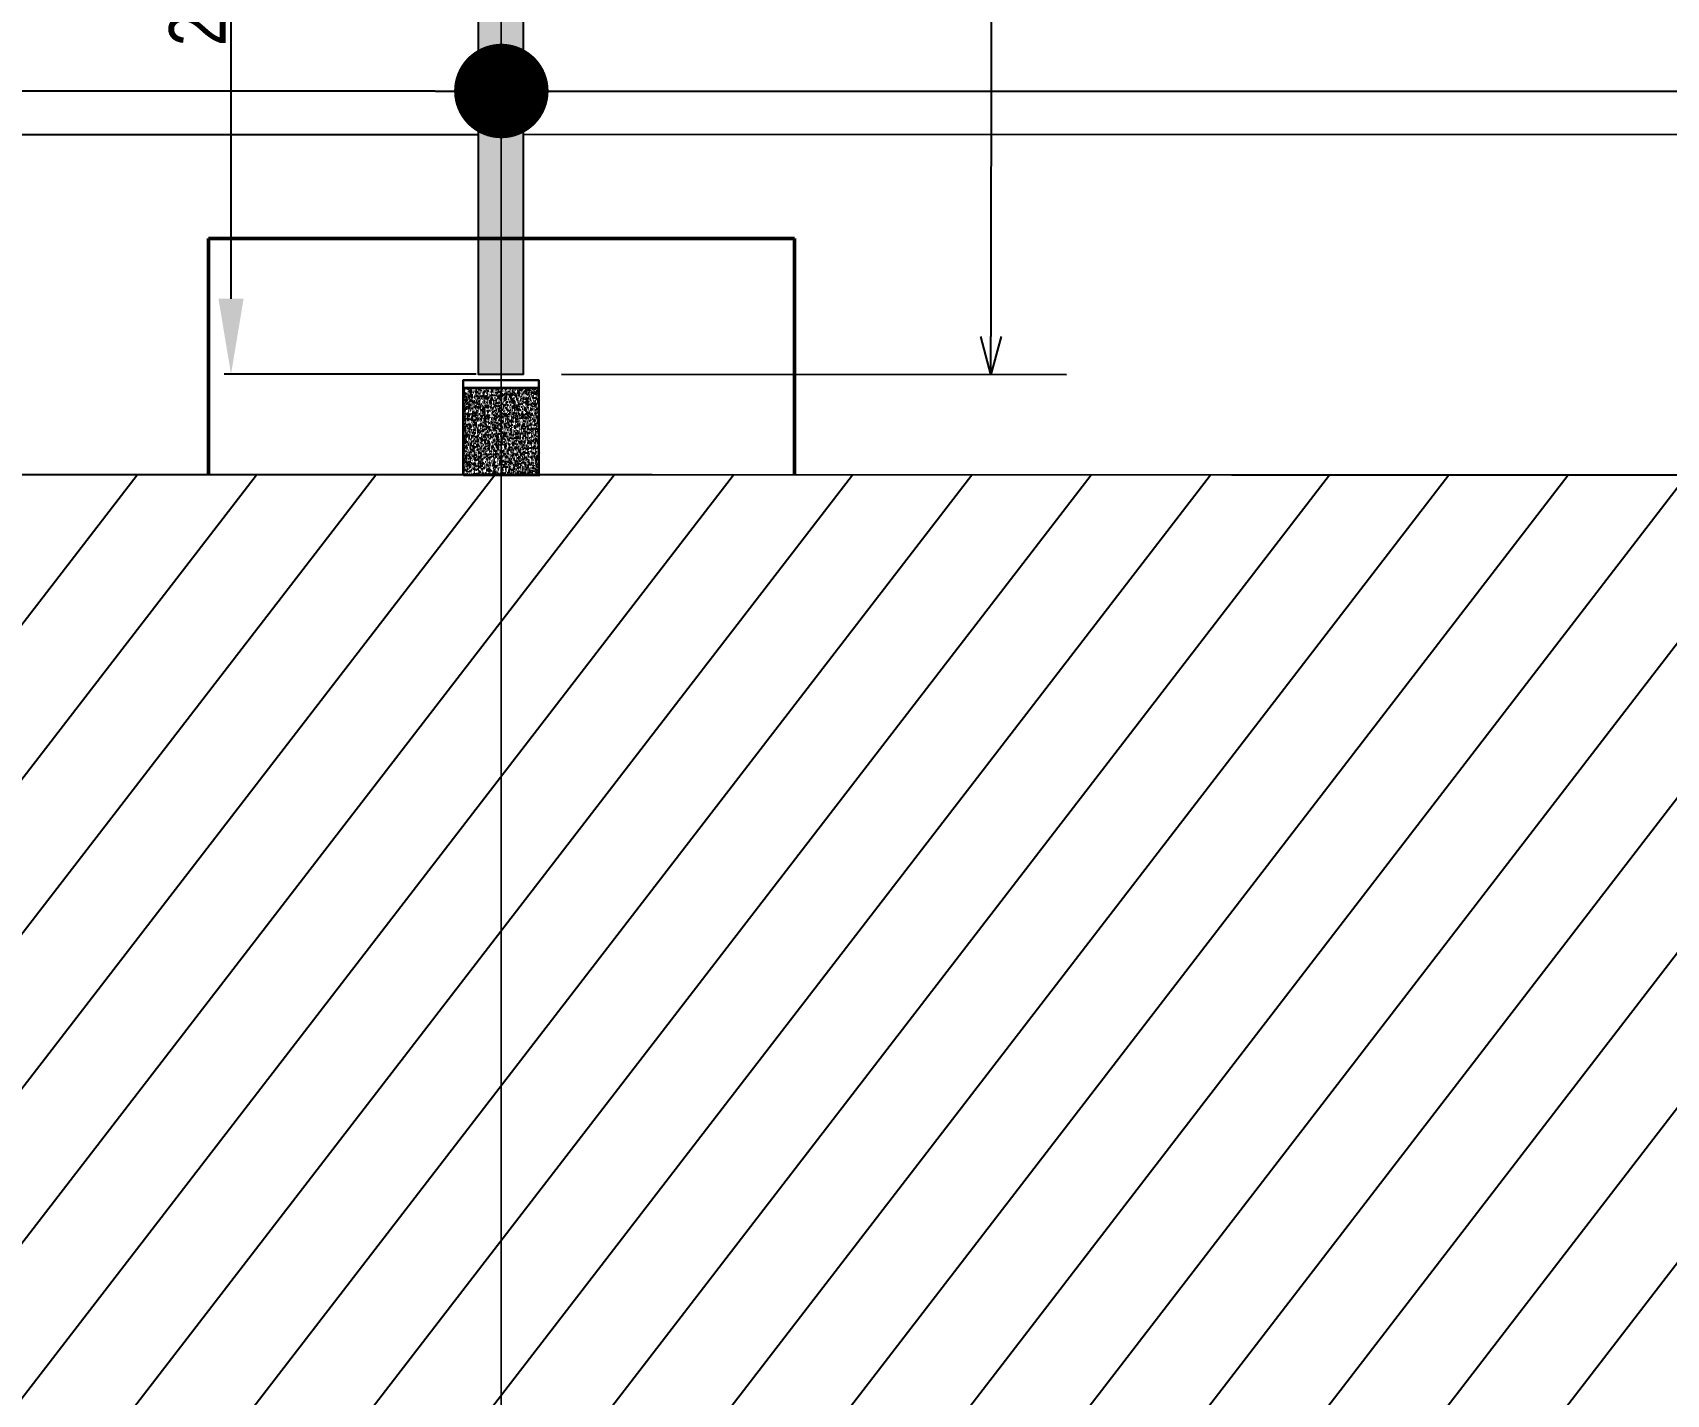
# Model space of a CAD drawing. Header units: centimetres. Extents: x -6122352 to 7132207, y -1694241 to 1947892.
# Drawn here: x 148881 to 153203, y -115435 to -111832 of the extents above; entities that cross this region are included whole.
import ezdxf

# ---------------------------------------------------------------- set-up
doc = ezdxf.new("R2010")
doc.units = ezdxf.units.CM
doc.header["$MEASUREMENT"] = 0
doc.header["$PDMODE"] = 66
doc.header["$PDSIZE"] = 100
doc.linetypes.add('2. HG-ST XR COL 3A (5V 7V 9V 11V - GF (4M & 5D-E)$0$HIDDEN', pattern=[0.375, 0.25, -0.125])
doc.linetypes.add('DASHED2', pattern=[0.375, 0.25, -0.125])
for name, color, linetype, lineweight in [('23585-XR-AR-DAMAC PLOT LIMITS$0$1-Mid units', 41, 'Continuous', 5), ('@ Foundations', 4, 'DASHED2', 50), ('A-ANNO-TEXT', 3, 'Continuous', 25), ('XR-AR-MID-SETTING OUT FOR MASTER$0$23585-XR-AR-MID-GROUND FLOOR$0$$A-GLAZ-WNDO', 232, 'Continuous', 9), ('XR-AR-MID-SETTING OUT FOR MASTER$0$23585-XR-AR-MID-GROUND FLOOR$0$A-GLAZ-SILL', 8, 'Continuous', 5), ('XR-AR-MID-SETTING OUT FOR MASTER$0$23585-XR-AR-MID-GROUND FLOOR$0$A-GLAZ-WNDO', 232, 'Continuous', 9), ('XR-AR-MID-SETTING OUT FOR MASTER$0$23585-XR-AR-MID-GROUND FLOOR$0$A-WALL', 7, 'Continuous', 30), ('XR-AR-MID-SETTING OUT FOR MASTER$0$23585-XR-AR-MID-GROUND FLOOR$0$S-COLS', 51, 'Continuous', 40)]:
    doc.layers.add(name, color=color, linetype=linetype, lineweight=lineweight)
for name, color, linetype in [('@MI-REF LAYER', 7, 'Continuous'), ('@MI-TYPE-02', 6, 'Continuous'), ('A-GLASS HATCH', 7, 'Continuous'), ('B_TH_8', 7, 'Continuous'), ('XR-AR-MID-SETTING OUT FOR MASTER$0$23585-XR-AR-MID-GROUND FLOOR$0$A-Flor-Strs', 1, 'Continuous'), ('XR-AR-MID-SETTING OUT FOR MASTER$0$23585-XR-AR-MID-GROUND FLOOR$0$GS-HATCH-FLOOR TILE', 251, 'Continuous')]:
    doc.layers.add(name, color=color, linetype=linetype)
doc.styles.add('JWC 1.50MM', font='GOTHIC.TTF', dxfattribs={"width": 0.8, "height": 1.5})
doc.styles.add('Schueco-BEMSTIL', font='isocpeur.ttf', dxfattribs={"width": 0.9})
doc.dimstyles.new('JWC - 1.5', dxfattribs={"dimtxt": 1.5, "dimasz": 2, "dimexe": 0.18, "dimexo": 0.06, "dimgap": 0.09, "dimtad": 1, "dimtoh": 1, "dimdec": 0, "dimzin": 0, "dimdsep": 46, "dimtxsty": 'JWC 1.50MM', "dimcen": 0.09, "dimclrd": 1, "dimclre": 1, "dimclrt": 2, "dimadec": 0, "dimazin": 0, "dimtfac": 1, "dimtdec": 0, "dimtofl": 0, "dimtmove": 0, "dimatfit": 3, "dimfxl": 30, "dimtolj": 1, "dimtzin": 0, "dimarcsym": 0})
doc.dimstyles.new('MI- JWC-TXT-2.5 MM', dxfattribs={"dimscale": 1.5, "dimtxt": 2.5, "dimasz": 1, "dimexe": 2, "dimexo": 1, "dimgap": 1, "dimtad": 1, "dimdec": 0, "dimdsep": 46, "dimtxsty": 'Schueco-BEMSTIL', "dimblk": 'OPEN30', "dimcen": 0, "dimdle": 2, "dimclrd": 140, "dimclre": 8, "dimclrt": 40, "dimadec": 0, "dimazin": 2, "dimtfac": 1, "dimtdec": 0, "dimtix": 1, "dimtmove": 2, "dimatfit": 3, "dimldrblk": 'OPEN', "dimfxl": 2, "dimlwd": -1, "dimlwe": -1, "dimarcsym": 0})

# ---------------------------------------------------------------- blocks, each defined once
blk = doc.blocks.new('23585-XR-AR-DAMAC PLOT LIMITS')
at = {"layer": '23585-XR-AR-DAMAC PLOT LIMITS$0$1-Mid units', "color": 251, "true_color": 0x636466}
for points in [[(496573.0906999996, 2768934.284700001), (496577.1442999998, 2768938.7085), (496594.8393000001, 2768922.494899999), (496590.7858999996, 2768918.0711)], [(496590.7858999996, 2768918.0711), (496586.7324999999, 2768913.647299999), (496569.0373, 2768929.861099999), (496573.0906999996, 2768934.284700001)]]:
    blk.add_lwpolyline(points, close=True, dxfattribs=at)
blk = doc.blocks.new('A$Cf093b529')
at = {"layer": 'A-ANNO-TEXT'}
blk.add_blockref('23585-XR-AR-DAMAC PLOT LIMITS', (-495391.9901121984, -2768603.441896566), dxfattribs=at)
blk = doc.blocks.new('_Dot')
at = {"color": 0, "linetype": 'ByBlock', "lineweight": -2}
blk.add_line((-0.5, 0), (-1, 0), dxfattribs=at)
at = {"color": 0, "linetype": 'ByBlock', "const_width": 0.5}
blk.add_lwpolyline([(-0.25, 0, 1), (0.25, 0, 1)], format="xyb", close=True, dxfattribs=at)
blk = doc.blocks.new('_Open30')
at = {"color": 0, "linetype": 'ByBlock', "lineweight": -2}
for p, q in [((-1, 0.26794919), (0, 0)), ((0, 0), (-1, -0.26794919)), ((0, 0), (-1, 0))]:
    blk.add_line(p, q, dxfattribs=at)
blk = doc.blocks.new('*D1489')
at = {"layer": '@MI-TYPE-02', "color": 8, "transparency": 16777216}
for p, q in [((381736.040557546, -233461.6231318685), (383072.386964252, -233462.0642530882)), ((381734.7513967346, -237648.5730893388), (383071.0048731645, -237649.0141798827))]:
    blk.add_line(p, q, dxfattribs=at)
at = {"layer": '@MI-TYPE-02', "color": 140, "transparency": 16777216}
blk.add_line((382872.3539656536, -233561.9982286507), (382871.0378935554, -237548.9481663415), dxfattribs=at)
at = {"layer": 'Defpoints', "color": 0, "transparency": 16777216}
for p in [(381636.0405629941, -233461.5901223738), (381634.7514021827, -237648.5400798442), (382871.0048840607, -237648.9481608934)]:
    blk.add_point(p, dxfattribs=at)
at = {"layer": '@MI-TYPE-02', "color": 140, "transparency": 16777216, "xscale": 100, "yscale": 100, "zscale": 100}
for p, rotation in [((382872.3869751483, -233461.9982340989), 89.98108695238069), ((382871.0048840607, -237648.9481608934), 269.9810869523807)]:
    blk.add_blockref('_Open30', p, dxfattribs=dict(at, rotation=rotation))
at = {"layer": '@MI-TYPE-02', "color": 40, "transparency": 16777216, "insert": (382646.6959418627, -235555.3989261332), "char_height": 250, "attachment_point": 5, "rotation": 89.98108695238068, "style": 'Schueco-BEMSTIL'}
blk.add_mtext('4187', dxfattribs=at)
blk = doc.blocks.new('_Open')
at = {"color": 0, "linetype": 'ByBlock', "lineweight": -2}
for p, q in [((-1, 0.1666666666666667), (0, 0)), ((-1, -0.1666666666666667), (0, 0)), ((0, 0), (-1, 0))]:
    blk.add_line(p, q, dxfattribs=at)
blk = doc.blocks.new('*D1561')
at = {"color": 1, "lineweight": -2, "transparency": 16777216}
for p, q in [((5492.176045886077, -6354.086290254599), (5265.41547682931, -6354.086290254599)), ((5283.41547682931, -8247.207837392027), (5283.41547682931, -6554.086290254599)), ((5931.531441085333, -8447.207837392027), (5265.41547682931, -8447.207837392027))]:
    blk.add_line(p, q, dxfattribs=at)
at = {"color": 1, "transparency": 16777216}
for points in [[(5250.082143495977, -6554.086290254599), (5316.748810162643, -6554.086290254599), (5283.41547682931, -6354.086290254599)], [(5250.082143495977, -8247.207837392027), (5316.748810162643, -8247.207837392027), (5283.41547682931, -8447.207837392027)]]:
    blk.add_solid(points, dxfattribs=at)
at = {"layer": 'Defpoints', "color": 0, "transparency": 16777216}
for p in [(5283.41547682931, -6354.086290254599), (5498.176045886077, -6354.086290254599), (5937.531441085333, -8447.207837392027)]:
    blk.add_point(p, dxfattribs=at)
at = {"color": 2, "transparency": 16777216, "insert": (5195.642533253509, -7400.647063823312), "char_height": 150, "attachment_point": 5, "rotation": 90, "style": 'JWC 1.50MM'}
blk.add_mtext('\\A1;2093', dxfattribs=at)
blk = doc.blocks.new('A$C32bc01fd')
at = {"layer": '@MI-REF LAYER'}
h = blk.add_hatch(dxfattribs=at)
h.set_pattern_fill('AR-CONC', color=256, scale=2)
h.set_pattern_definition([(49.99999999999999, (-104821.8991971443, 103939.9561371058), (14.34520365201507, -1.255042699651902), [1.5, -16.5]), (355, (-104821.8991971443, 103939.9561371058), (-2.77502667226, 15.04384267400024), [1.2, -13.2]), (100.45144446, (-104820.7037635243, 103939.8515502258), (11.57017693454224, 13.78879981937259), [1.274803839999999, -14.02284224]), (46.18420000000001, (-104821.8991971443, 103943.9561371058), (21.34482661343145, -3.310385615861531), [2.25, -24.75]), (96.63563549, (-104820.1204622443, 103943.6802709658), (18.69323891348457, 19.48237201549101), [1.91220684, -21.0342752]), (351.1841639899999, (-104821.8991971443, 103943.9561371058), (18.69323890109546, 19.4823720053998), [1.8, -19.80000002]), (21, (-104819.8991971443, 103942.9561371058), (11.93814104236923, -8.052377813306776), [1.5, -16.5]), (326.0000000000001, (-104819.8991971443, 103942.9561371058), (4.866306638431634, 14.50300090093706), [1.2, -13.2]), (71.45144474, (-104818.9043520643, 103942.2851056258), (16.80444753459942, 6.450623056127077), [1.2748038, -14.02284224]), (37.50000000000001, (-104821.8991971443, 103939.9561371058), (0.2431971063458134, 6.65787707662623), [0, -13.04, 0, -13.4, 0, -13.25]), (7.499999999999999, (-104821.8991971443, 103939.9561371058), (5.261390748842972, 7.888234237647205), [0, -7.64, 0, -12.74, 0, -5.05]), (327.5, (-104826.3591971444, 103939.9561371058), (10.67644872344818, -0.4510974346875951), [0, -5, 0, -15.6, 0, -20.7]), (317.5, (-104828.3591971444, 103939.9561371058), (11.66372338684772, 2.002099646646355), [0, -6.5, 0, -10.36, 0, -14.7])])
h.paths.add_polyline_path([(-99.98345501905715, 0), (99.9834550190717, 0), (99.9834550190717, -229.9459197016113), (-99.98345501905715, -229.9459197016113)])
at = {"layer": '@MI-REF LAYER', "color": 0}
blk.add_lwpolyline([(-99.98345501905715, 0), (99.9834550190717, 0), (99.9834550190717, -229.9459197016113), (-99.98345501905715, -229.9459197016113)], close=True, dxfattribs=at)
blk = doc.blocks.new('XR-AR-MID-SETTING OUT FOR MASTER$0$23585-XR-AR-MID-GROUND FLOOR$0$945-4P-1-101-GROUND FLOOR PLAN$0$XR-MIDDLE-GROUND FLOOR PLAN$0$A$C446944C1')
at = {"layer": 'XR-AR-MID-SETTING OUT FOR MASTER$0$23585-XR-AR-MID-GROUND FLOOR$0$A-GLAZ-SILL', "color": 252}
blk.add_line((-2.733431756496429e-07, -4.737777635455132e-05), (5.199999726377428, -4.737754352390766e-05), dxfattribs=at)
blk.add_lwpolyline([(2.208076124545187, -0.02284434624016285), (2.208076124545187, -0.1242443462833762), (2.093846930889413, -0.07354434626176953), (2.208076124545187, -0.02284434624016285)], dxfattribs=at)
at = {"layer": 'XR-AR-MID-SETTING OUT FOR MASTER$0$23585-XR-AR-MID-GROUND FLOOR$0$A-GLAZ-WNDO', "color": 252}
for p, q in [((5.199999726610258, 0.2499526219908148), (-2.735760062932968e-07, 0.2499526222236454)), ((-2.735760062932968e-07, 0.2499526222236454), (-2.733431756496429e-07, -4.737777635455132e-05)), ((0.04999972670339048, 0.0999526223167777), (0.04999972647055984, 0.2499526219908148)), ((1.284999726805836, 0.2499526222236454), (1.284999726805836, 0.09995262185111642)), ((1.334999726619571, 0.09995262208394706), (1.334999726619571, 0.2499526222236454)), ((-2.733431756496429e-07, 0.09995262208394706), (2.599999726517126, 0.09995262185111642)), ((5.199999726610258, 0.0999526223167777), (2.599999726517126, 0.09995262185111642))]:
    blk.add_line(p, q, dxfattribs=at)
blk.add_lwpolyline([(1.284999726805836, 0.1999526221770793), (0.04999972647055984, 0.1999526226427406)], dxfattribs=at)
for points in [[(1.224999726749957, 0.03995262226089835), (1.304999726824462, 0.03995262226089835), (1.304999726824462, 0.08995262207463384), (1.224999726517126, 0.08995262230746448)], [(2.51999972644262, 0.03995262226089835), (1.304999726824462, 0.03995262226089835), (1.304999726824462, 0.08995262207463384), (2.519999726675451, 0.08995262207463384)], [(2.599999726517126, 0.03995262226089835), (2.51999972644262, 0.03995262226089835), (2.519999726675451, 0.08995262207463384), (2.599999726517126, 0.08995262254029512)], [(2.599999726517126, 0.03995262226089835), (2.679999726591632, 0.03995262202806771), (2.679999726591632, 0.08995262254029512), (2.599999726517126, 0.08995262254029512)], [(2.679999726591632, 0.03995262202806771), (3.89499972644262, 0.039952622493729), (3.894999726675451, 0.08995262207463384), (2.679999726591632, 0.08995262254029512)]]:
    blk.add_lwpolyline(points, close=True, dxfattribs=at)
blk = doc.blocks.new('XR-AR-MID-SETTING OUT FOR MASTER$0$23585-XR-AR-MID-GROUND FLOOR$0$A$C08698786')
at = {"layer": 'XR-AR-MID-SETTING OUT FOR MASTER$0$23585-XR-AR-MID-GROUND FLOOR$0$S-COLS', "color": 252, "lineweight": 30}
blk.add_lwpolyline([(5900, 19472.65428233147), (5899.999999761581, 18772.65428209305), (6100, 18772.65428209305), (6099.999999761581, 19472.65428209305)], close=True, dxfattribs=at)
blk = doc.blocks.new('XR-AR-MID-SETTING OUT FOR MASTER')
h = blk.add_hatch()
h.set_pattern_fill('AR-CONC', color=8, scale=0.2, angle=90)
h.set_pattern_definition([(140, (-1262400.083953284, -115249.5658790822), (3.187817107780619, 36.4369337992008), [3.81, -41.91]), (85.00000000000001, (-1262400.083953284, -115249.5658790822), (-38.21136904780703, -7.048684284993866), [3.048, -33.528116834]), (190.4514447, (-1262399.818302584, -115246.5294776823), (-35.02355038243902, 29.38824941807066), [3.23800176, -35.61804892]), (136.1842, (-1262410.243953284, -115249.5658790822), (8.408465586545434, 54.21580817842599), [5.714999999999996, -62.86499999999997]), (186.63555761, (-1262409.543253284, -115245.0478990822), (-49.48522491954431, 47.48082681030061), [4.857004628, -53.427121632]), (81.18415117, (-1262410.243953284, -115249.5658790822), (-49.48522491710654, 47.48082681299541), [4.571993414, -50.291946384]), (111, (-1262407.703953284, -115244.4858790822), (20.45303963741753, 30.3228782538265), [3.81, -41.91]), (56.00000000000004, (-1262407.703953284, -115244.4858790822), (-36.83759322446385, 12.36040566952942), [3.048, -33.528]), (161.451445, (-1262405.999533304, -115241.9589725622), (-16.38455377718105, 42.68328385574323), [3.23800176, -35.61798752]), (127.5, (-1262400.083953284, -115249.5658790822), (-16.91100777463062, 0.6177206501183644), [0, -33.1216, 0, -34.036, 0, -33.655]), (97.49999999999996, (-1262400.083953284, -115249.5658790822), (-20.0361149636239, 13.36393250206115), [0, -19.4056, 0, -32.3596, 0, -12.827]), (57.49999999999999, (-1262400.083953284, -115260.8942790822), (1.14574879853469, 27.11811903337428), [0, -12.69999999999999, 0, -39.62399999999997, 0, -52.57799999999997]), (47.5, (-1262400.083953284, -115265.9742790822), (-5.085298206666605, 29.62583627720361), [0, -16.51, 0, -26.3144, 0, -37.338])])
h.paths.add_polyline_path([(5999.999541923382, 19702.65428161621), (5900.000002175548, 19702.65428161621), (5900.000002175548, 19472.75295772805), (5999.999541923382, 19472.75295772805)])
h.paths.add_polyline_path([(6100.000002175548, 19702.65428161621), (5999.999541923382, 19702.65428161621), (5999.999541923382, 19472.75295772805), (6100.000002175548, 19472.75295772805)])
for points in [[(6100.000002175548, 19702.65428161621), (6100.000002175548, 19722.65428161621), (5900.000002175548, 19722.65428161621), (5900.000002175548, 19702.65428161621)], [(5900.000002175548, 19472.65428161621), (5900.000002175548, 19702.65428161621), (6100.000002175548, 19702.65428161621), (6100.000002175548, 19472.75295772808)]]:
    blk.add_lwpolyline(points)
at = {"layer": 'XR-AR-MID-SETTING OUT FOR MASTER$0$23585-XR-AR-MID-GROUND FLOOR$0$A-Flor-Strs', "color": 8}
blk.add_line((60.04151019822535, 20372.92400187173), (5940.031380742199, 20372.65280095958), dxfattribs=at)
at = {"layer": 'XR-AR-MID-SETTING OUT FOR MASTER$0$23585-XR-AR-MID-GROUND FLOOR$0$A-WALL', "color": 8}
for points in [[(5899.999999791384, 19472.65428161621), (6099.999999731779, 19472.65428209305), (6100.001724034548, 5500.167464256287), (5900.001724511385, 5500.167624473572), (5900.00086197257, 14852.65960931778), (5500.076263397932, 14852.66031265259), (5500.0762629807, 14952.66031169891), (5900.000431150198, 14952.65961027145)], [(5600.000443965197, 19472.65428209305), (5899.999999791384, 19472.65428161621), (5899.999999850988, 19222.65428209305), (5600.000443309546, 19222.70159482956)]]:
    blk.add_lwpolyline(points, close=True, dxfattribs=at)
at = {"layer": 'XR-AR-MID-SETTING OUT FOR MASTER$0$23585-XR-AR-MID-GROUND FLOOR$0$$A-GLAZ-WNDO', "color": 8, "xscale": -1000, "yscale": 1000, "zscale": 1000}
blk.add_blockref('XR-AR-MID-SETTING OUT FOR MASTER$0$23585-XR-AR-MID-GROUND FLOOR$0$945-4P-1-101-GROUND FLOOR PLAN$0$XR-MIDDLE-GROUND FLOOR PLAN$0$A$C446944C1', (5600.000170022249, 19222.70166015625), dxfattribs=at)
at = {"layer": 'XR-AR-MID-SETTING OUT FOR MASTER$0$23585-XR-AR-MID-GROUND FLOOR$0$GS-HATCH-FLOOR TILE', "color": 8}
blk.add_blockref('XR-AR-MID-SETTING OUT FOR MASTER$0$23585-XR-AR-MID-GROUND FLOOR$0$A$C08698786', (-1.490116119384766e-07, 0), dxfattribs=at)
blk = doc.blocks.new('MID UNIT')
at = {"xscale": 0.001, "yscale": 0.001, "zscale": 0.001}
blk.add_blockref('XR-AR-MID-SETTING OUT FOR MASTER', (0, 0), dxfattribs=at)
blk = doc.blocks.new('TH_8')
at = {"xscale": -1}
blk.add_blockref('MID UNIT', (495850.3053798463, 2769197.479078153), dxfattribs=at)
blk.add_blockref('MID UNIT', (495838.3053798417, 2769197.479078153))
blk = doc.blocks.new('A$Ca7ad59d2')
at = {"layer": 'B_TH_8', "xscale": 1.000018136216304, "yscale": 1.000018136216304, "zscale": 1.000018136216304}
blk.add_blockref('TH_8', (-495803.6470986201, -2769248.051850634), dxfattribs=at)
blk = doc.blocks.new('A$Cac0110ba')
at = {"rotation": 227.5015136760979}
blk.add_blockref('A$Ca7ad59d2', (28.54929658252513, 57.49132066033781), dxfattribs=at)
at = {"layer": '@ Foundations', "linetype": 'DASHED2', "ltscale": 25}
blk.add_lwpolyline([(8.579389731341507, 9.499814408365637), (10.09084485977655, 8.114894412923604), (9.043710229161661, 6.972086876630783), (7.532255100726616, 8.357006872072816)], close=True, dxfattribs=at)
blk = doc.blocks.new('T2-G10 PARTITION WALLS')
at = {"layer": 'A-GLASS HATCH'}
h = blk.add_hatch(color=6, dxfattribs=at)
h.dxf.hatch_style = 1
h.paths.add_polyline_path([(5938.820601896616, -4260.257879921672), (5937.531441085332, -8447.207837392023), (6057.531435394078, -8447.244795543083), (6058.82059620542, -4260.294838072732)])
at = {"layer": '@MI-TYPE-02', "color": 6}
blk.add_lwpolyline([(5938.820601896616, -4260.257879921672), (5937.531441085332, -8447.207837392023), (6057.531435394078, -8447.244795543083), (6058.82059620542, -4260.294838072732)], close=True, dxfattribs=at)
at = {"color": 0}
dim = blk.add_linear_dim(base=(5283.41547682931, -6354.086290254599), p1=(5937.531441085332, -8447.207837392023), p2=(5498.176045886075, -6354.086290254595), angle=90, dimstyle='JWC - 1.5', dxfattribs=at)
dim.commit()
dim.dimension.update_dxf_attribs({"geometry": '*D1561', "text_midpoint": (5195.642533253509, -7400.647063823312)})
at = {"layer": '@MI-TYPE-02'}
dim = blk.add_linear_dim(base=(7293.784917272162, -8447.652876592387), p1=(6058.82059620542, -4260.294838072732), p2=(6057.531435394078, -8447.244795543083), angle=269.9810869523807, dimstyle='MI- JWC-TXT-2.5 MM', dxfattribs=at)
dim.commit()
dim.dimension.update_dxf_attribs({"geometry": '*D1489', "text_midpoint": (7069.475975074165, -6354.103641832218), "insert": (-375577.2199667885, 229201.295284301)})

msp = doc.modelspace()

# ---------------------------------------------------------------- block references
at = {"color": 94, "linetype": '2. HG-ST XR COL 3A (5V 7V 9V 11V - GF (4M & 5D-E)$0$HIDDEN', "xscale": -1000, "yscale": 1000, "zscale": 1000, "rotation": 227.4902504429082}
msp.add_blockref('A$Cac0110ba', (138096.0226727291, -114332.0896886629), dxfattribs=at)

# ---------------------------------------------------------------- next in the draw order: block references
at = {"layer": '@MI-REF LAYER', "extrusion": (-4.069442599541351e-12, -7.460187374667495e-09, 1), "xscale": 250.0000000000001, "yscale": 250.0000000000001, "zscale": 250.0000000000001, "rotation": 179.9692243238723}
msp.add_blockref('_Dot', (150121.2475282355, -111986.2186915772, 11.23110389593965), dxfattribs=at)

# ---------------------------------------------------------------- next in the draw order: wipeouts: each hides what was drawn before it
at = {"color": 10}
msp.add_wipeout([(137968.6050089273, -112699.88154806386), (137966.18820953698, -126973.40495409524), (198269.79932360497, -126982.9675742559), (198272.37498426886, -112711.46911353212), (192022.26143355865, -112708.32827066386), (192022.09189432164, -113008.95155569575), (144220.97485975258, -113000.47365887718), (144221.1628212024, -112699.85037546082), (137967.30578698963, -112699.8637357601)], dxfattribs=at).dxf.layer = '@MI-REF LAYER'

# ---------------------------------------------------------------- next in the draw order: hatches: boundary and pattern name
at = {"layer": '@MI-REF LAYER'}
h = msp.add_hatch(dxfattribs=at)
h.set_pattern_fill('ANSI31', color=256, scale=1999.999998458916, angle=6.722712845868625)
h.set_pattern_definition([(51.72271284586864, (-2377109764.910875, -1504175407.484143), (-196.2554993275065, 154.8669715833345), [])])
h.paths.add_polyline_path([(198270.4731260898, -126982.9677121157), (198272.3749842689, -112711.4691135321), (192022.2614333206, -112708.3282709568), (192022.091894052, -113008.9515559804), (144220.9748597195, -113000.4736589163), (144221.1628206024, -112699.8503761254), (137967.3005278277, -112699.9590492565), (137964.8895022705, -126973.500041178)])

# ---------------------------------------------------------------- next in the draw order: linework, layer by layer
at = {"layer": '@MI-REF LAYER', "linetype": 'DASHED2', "extrusion": (-4.06944259954008e-12, -7.460187374667495e-09, 1), "elevation": 0.0008531372687334511}
msp.add_lwpolyline([(144123.2910651996, -111984.6549322386), (160775.8858289238, -111988.9965192701), (161280.9530779762, -112726.2354869021)], dxfattribs=at)
at = {"layer": '@MI-REF LAYER', "const_width": 5.000000000000002}
msp.add_lwpolyline([(198270.4731260898, -126982.9677121157), (198272.3749842689, -112711.4691135321), (192022.2614333206, -112708.3282709568), (192022.091894052, -113008.9515559804), (144220.9748597195, -113000.4736589163), (144221.1628206024, -112699.8503761254), (137967.3005278277, -112699.9590492565), (137964.8895022705, -126973.500041178), (198270.4731260898, -126982.9677121157)], close=True, dxfattribs=at)

# ---------------------------------------------------------------- next in the draw order: block references
at = {"layer": '@MI-REF LAYER', "xscale": 1000, "yscale": 1000, "zscale": 1000, "rotation": 312.4882903633292}
msp.add_blockref('A$Cf093b529', (-891608.7329339073, 539022.7201118186), dxfattribs=at)
at = {"layer": '@MI-REF LAYER', "color": 0, "xscale": -1, "rotation": 179.9829014655504}
msp.add_blockref('A$C32bc01fd', (150121.3304231199, -113003.0546908701), dxfattribs=at)
at = {"layer": '@MI-TYPE-02', "color": 6}
msp.add_blockref('T2-G10 PARTITION WALLS', (144122.7432000532, -104288.4592569897), dxfattribs=at)

doc.saveas('drawing.dxf')
